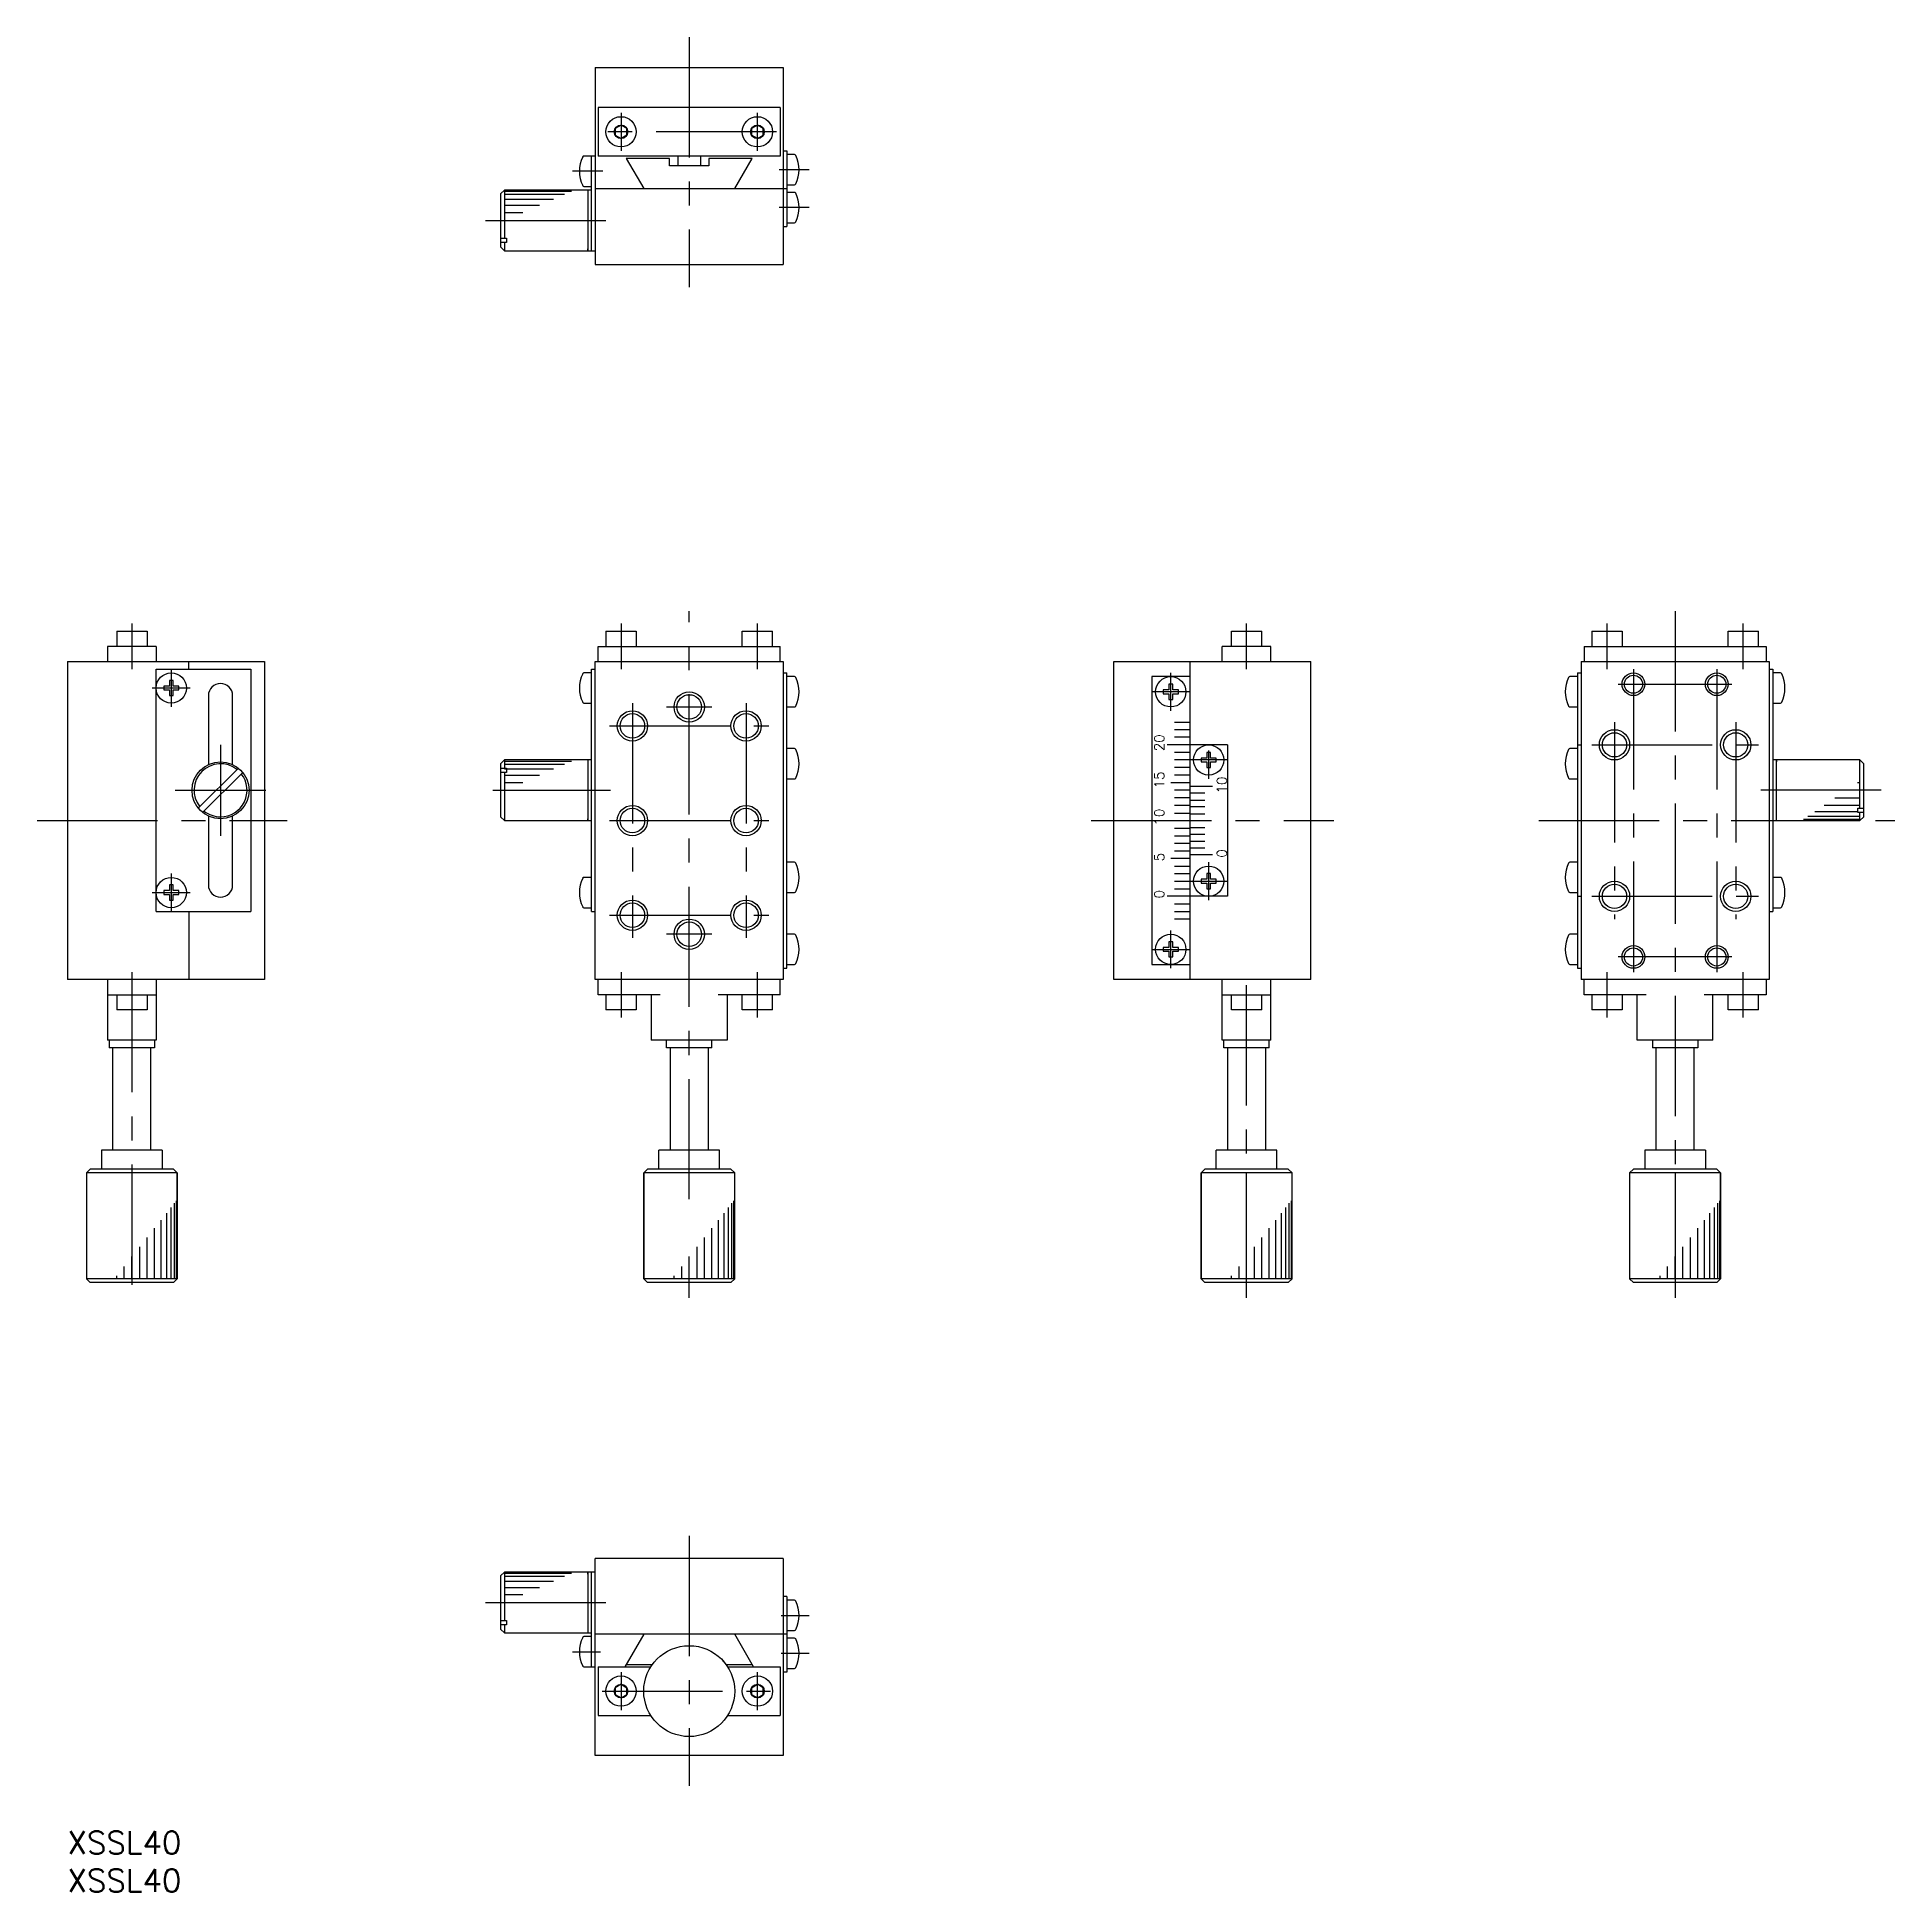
# Model space of a CAD drawing. Extents: x -4 to 241, y -8 to 237.
import ezdxf

# ---------------------------------------------------------------- set-up
doc = ezdxf.new("R2010")
doc.units = 0
doc.header["$LTSCALE"] = 0.5
doc.linetypes.add('CENTER', pattern=[50.8, 31.75, -6.35, 6.35, -6.35])
for name, color, linetype in [('MSM_CENTER', 1, 'CENTER'), ('MSM_CONTINUOUS', 7, 'CONTINUOUS'), ('MSM_NARROW', 5, 'CONTINUOUS'), ('MSM_PART_NUMBER', 7, 'CONTINUOUS')]:
    doc.layers.add(name, color=color, linetype=linetype)
doc.styles.get("Standard").update_dxf_attribs({"font": 'txt.shx', "height": 3, "bigfont": 'bigfont.shx'})

# ---------------------------------------------------------------- blocks, each defined once
blk = doc.blocks.new('*U4')
at = {"layer": 'MSM_PART_NUMBER'}
blk.add_text('XSSL40', height=3, dxfattribs=at).set_placement((0, -3))
blk = doc.blocks.new('*U5')
at = {"layer": 'MSM_PART_NUMBER'}
blk.add_text('XSSL40', height=3, dxfattribs=at).set_placement((0, -8))

msp = doc.modelspace()

# ---------------------------------------------------------------- linework, layer by layer
at = {"layer": 'MSM_CENTER'}
for p, q in [((82.06, 236.86), (82.06, 203.86)), ((73.06, 226.86), (73.06, 221.86)), ((91.06, 221.86), (91.06, 226.86)), ((93.56, 224.36), (70.56, 224.36)), ((70.66, 219.16), (66.66, 219.16)), ((97.91, 219.36), (93.91, 219.36)), ((97.91, 214.36), (93.91, 214.36)), ((55.16, 212.66), (71.66, 212.66)), ((8.5, 159.43), (8.5, 153.43)), ((73.06, 159.43), (73.06, 153.43)), ((82.06, 83.43), (82.06, 161.08)), ((91.06, 153.43), (91.06, 159.43)), ((155.62, 153.43), (155.62, 159.43)), ((203.18, 159.43), (203.18, 153.43)), ((212.18, 161.08), (212.18, 83.43)), ((221.18, 153.43), (221.18, 159.43)), ((13.7, 153.43), (13.7, 148.43)), ((145.62, 147.93), (145.62, 152.93)), ((206.68, 153.43), (206.68, 113.43)), ((217.68, 153.43), (217.68, 113.43)), ((16.2, 150.93), (11.2, 150.93)), ((148.12, 150.43), (143.12, 150.43)), ((204.68, 151.43), (219.68, 151.43)), ((205.18, 151.43), (205.48, 151.43)), ((218.88, 151.43), (219.18, 151.43)), ((74.56, 148.93), (74.56, 117.93)), ((79.06, 148.43), (85.06, 148.43)), ((89.56, 148.93), (89.56, 117.93)), ((71.56, 145.93), (92.56, 145.93)), ((204.18, 146.43), (204.18, 120.43)), ((220.18, 146.43), (220.18, 120.43)), ((20.2, 143.43), (20.2, 131.43)), ((150.62, 138.93), (150.62, 142.68)), ((201.18, 143.43), (223.18, 143.43)), ((205.78, 143.43), (206.18, 143.43)), ((221.78, 143.43), (222.18, 143.43)), ((153.12, 141.43), (148.12, 141.43)), ((153.12, 141.43), (148.12, 141.43)), ((14.2, 137.43), (26.2, 137.43)), ((56.16, 137.43), (71.66, 137.43)), ((239.38, 137.43), (222.88, 137.43)), ((-4, 133.43), (29, 133.43)), ((71.56, 133.43), (92.56, 133.43)), ((135.12, 133.43), (167.12, 133.43)), ((194.18, 133.43), (241.18, 133.43)), ((150.62, 122.93), (150.62, 127.93)), ((13.7, 126.43), (13.7, 121.43)), ((148.12, 125.43), (153.12, 125.43)), ((11.2, 123.93), (16.2, 123.93)), ((201.18, 123.43), (223.18, 123.43)), ((205.78, 123.43), (206.18, 123.43)), ((221.78, 123.43), (222.18, 123.43)), ((71.56, 120.93), (92.56, 120.93)), ((85.06, 118.43), (79.06, 118.43)), ((145.62, 113.93), (145.62, 118.93)), ((143.12, 116.43), (148.12, 116.43)), ((219.68, 115.43), (204.68, 115.43)), ((205.48, 115.43), (205.18, 115.43)), ((218.88, 115.43), (219.18, 115.43)), ((8.5, 113.43), (8.5, 70.43)), ((73.06, 113.43), (73.06, 107.43)), ((91.06, 107.43), (91.06, 113.43)), ((155.62, 70.43), (155.62, 113.43)), ((203.18, 113.43), (203.18, 107.43)), ((221.18, 107.43), (221.18, 113.43)), ((8.5, 86.93), (8.5, 72.93)), ((155.62, 72.93), (155.62, 86.93)), ((212.18, 86.93), (212.18, 72.93)), ((82.06, 70.43), (82.06, 72.93)), ((212.18, 72.93), (212.18, 70.43)), ((82.06, 39), (82.06, 6)), ((55.16, 30.2), (71.36, 30.2)), ((94.21, 28.5), (97.91, 28.5)), ((66.66, 23.7), (70.36, 23.7)), ((94.21, 23.5), (97.91, 23.5)), ((73.06, 21), (73.06, 16)), ((91.06, 16), (91.06, 21)), ((70.56, 18.5), (93.56, 18.5))]:
    msp.add_line(p, q, dxfattribs=at)
at = {"layer": 'MSM_CONTINUOUS'}
for p, q in [((69.66, 232.86), (94.46, 232.86)), ((69.66, 232.86), (69.66, 206.86)), ((94.46, 232.86), (94.46, 206.86)), ((70.06, 227.56), (70.06, 221.16)), ((94.06, 227.56), (70.06, 227.56)), ((94.06, 227.56), (94.06, 221.16)), ((73.06, 225.26), (72.28, 224.81)), ((72.28, 224.81), (72.28, 223.91)), ((72.28, 223.91), (73.06, 223.46)), ((73.84, 224.81), (73.06, 225.26)), ((73.84, 223.91), (73.06, 223.46)), ((73.84, 223.91), (73.84, 224.81)), ((91.06, 225.26), (90.28, 224.81)), ((90.28, 224.81), (90.28, 223.91)), ((91.06, 223.46), (90.28, 223.91)), ((91.84, 224.81), (91.06, 225.26)), ((91.06, 223.46), (91.84, 223.91)), ((91.84, 223.91), (91.84, 224.81)), ((69.66, 221.16), (68.17, 221.16)), ((69.16, 208.66), (69.16, 221.16)), ((94.06, 221.16), (70.06, 221.16)), ((73.75, 220.86), (76.06, 216.86)), ((79.46, 220.86), (73.75, 220.86)), ((79.46, 219.86), (79.46, 220.86)), ((80.56, 221.16), (80.56, 219.86)), ((83.56, 221.16), (83.56, 219.86)), ((84.66, 220.86), (84.66, 219.86)), ((90.37, 220.86), (84.66, 220.86)), ((88.06, 216.86), (90.37, 220.86)), ((94.46, 221.86), (94.96, 221.86)), ((94.96, 221.86), (94.96, 211.86)), ((95.95, 221.36), (94.96, 221.36)), ((84.66, 219.86), (79.46, 219.86)), ((57.16, 216.16), (57.66, 216.66)), ((57.16, 216.16), (57.16, 209.16)), ((69.16, 216.66), (57.66, 216.66)), ((57.66, 216.66), (57.66, 210.3)), ((68.17, 217.16), (69.16, 217.16)), ((68.66, 216.66), (68.66, 208.66)), ((69.66, 216.86), (94.96, 216.86)), ((94.96, 217.36), (95.95, 217.36)), ((95.95, 216.36), (94.96, 216.36)), ((94.46, 211.86), (94.96, 211.86)), ((94.96, 212.36), (95.95, 212.36)), ((57.16, 210.3), (57.96, 210.3)), ((57.96, 209.73), (57.16, 209.73)), ((57.66, 208.66), (57.16, 209.16)), ((57.66, 209.73), (57.66, 208.66)), ((57.66, 208.66), (69.66, 208.66)), ((57.96, 210.3), (57.96, 209.83)), ((57.96, 209.83), (57.96, 209.73)), ((68.66, 208.66), (68.66, 208.91)), ((69.66, 206.86), (94.46, 206.86)), ((6.5, 158.43), (6.5, 156.43)), ((6.5, 158.43), (10.5, 158.43)), ((10.5, 158.43), (10.5, 156.43)), ((71.06, 158.43), (75.06, 158.43)), ((71.06, 158.43), (71.06, 156.43)), ((75.06, 158.43), (75.06, 156.43)), ((89.06, 156.43), (89.06, 158.43)), ((89.06, 158.43), (93.06, 158.43)), ((93.06, 156.43), (93.06, 158.43)), ((153.62, 158.43), (157.62, 158.43)), ((153.62, 156.43), (153.62, 158.43)), ((157.62, 156.43), (157.62, 158.43)), ((201.18, 158.43), (205.18, 158.43)), ((201.18, 158.43), (201.18, 156.43)), ((205.18, 158.43), (205.18, 156.43)), ((219.18, 156.43), (219.18, 158.43)), ((219.18, 158.43), (223.18, 158.43)), ((223.18, 156.43), (223.18, 158.43)), ((11.7, 156.43), (5.3, 156.43)), ((5.3, 156.43), (5.3, 154.43)), ((11.7, 156.43), (11.7, 154.43)), ((70.06, 156.43), (71.06, 156.43)), ((70.06, 156.43), (94.06, 156.43)), ((70.06, 154.43), (70.06, 156.43)), ((94.06, 154.43), (94.06, 156.43)), ((152.42, 154.43), (152.42, 156.43)), ((158.82, 156.43), (152.42, 156.43)), ((158.82, 154.43), (158.82, 156.43)), ((200.18, 156.43), (200.18, 154.43)), ((200.18, 156.43), (224.18, 156.43)), ((224.18, 156.43), (224.18, 154.43)), ((0, 154.43), (0, 112.43)), ((0, 154.43), (26, 154.43)), ((0, 154.43), (3.3, 154.43)), ((11.7, 153.43), (24.2, 153.43)), ((11.7, 121.43), (11.7, 153.43)), ((16, 153.43), (16, 154.43)), ((24.2, 153.43), (24.2, 121.43)), ((26, 154.43), (26, 112.43)), ((69.16, 152.93), (68.17, 152.93)), ((69.16, 153.43), (69.66, 153.43)), ((69.16, 121.43), (69.16, 153.43)), ((69.66, 112.43), (69.66, 154.43)), ((69.66, 154.43), (94.46, 154.43)), ((94.46, 154.43), (94.46, 112.43)), ((94.46, 152.93), (94.96, 152.93)), ((94.96, 113.93), (94.96, 152.93)), ((95.95, 152.43), (94.96, 152.43)), ((138.12, 154.43), (164.12, 154.43)), ((138.12, 112.43), (138.12, 154.43)), ((143.12, 152.43), (143.12, 114.43)), ((148.12, 152.43), (143.12, 152.43)), ((148.12, 154.43), (148.12, 112.43)), ((164.12, 112.43), (164.12, 154.43)), ((199.28, 152.43), (198.29, 152.43)), ((199.28, 152.93), (199.78, 152.93)), ((199.28, 152.93), (199.28, 113.93)), ((199.78, 154.43), (224.58, 154.43)), ((199.78, 154.43), (199.78, 112.43)), ((224.58, 154.43), (224.58, 112.43)), ((224.58, 153.43), (225.08, 153.43)), ((225.08, 153.43), (225.08, 121.43)), ((226.07, 152.93), (225.08, 152.93)), ((12.7, 151.18), (12.7, 150.68)), ((13.45, 151.18), (12.7, 151.18)), ((12.7, 150.68), (13.45, 150.68)), ((13.45, 151.93), (13.45, 151.18)), ((13.95, 151.93), (13.45, 151.93)), ((13.45, 150.68), (13.45, 149.93)), ((13.45, 149.93), (13.95, 149.93)), ((13.95, 151.18), (13.95, 151.93)), ((14.7, 151.18), (13.95, 151.18)), ((13.95, 150.68), (14.7, 150.68)), ((13.95, 149.93), (13.95, 150.68)), ((14.7, 150.68), (14.7, 151.18)), ((18.6, 149.93), (18.6, 140.83)), ((21.8, 140.83), (21.8, 149.93)), ((144.62, 150.68), (144.62, 150.18)), ((145.37, 150.68), (144.62, 150.68)), ((144.62, 150.18), (145.37, 150.18)), ((145.37, 151.43), (145.37, 150.68)), ((145.87, 151.43), (145.37, 151.43)), ((145.37, 150.18), (145.37, 149.43)), ((145.87, 150.68), (145.87, 151.43)), ((146.62, 150.68), (145.87, 150.68)), ((145.87, 150.18), (146.62, 150.18)), ((145.87, 149.43), (145.87, 150.18)), ((148.12, 150.43), (146.12, 150.43)), ((146.62, 150.18), (146.62, 150.68)), ((68.17, 148.93), (69.16, 148.93)), ((94.96, 148.43), (95.95, 148.43)), ((145.37, 149.43), (145.87, 149.43)), ((198.29, 148.43), (199.28, 148.43)), ((225.08, 148.93), (226.07, 148.93)), ((146.12, 146.43), (148.12, 146.43)), ((148.12, 145.43), (146.12, 145.43)), ((95.95, 142.93), (94.96, 142.93)), ((148.12, 143.43), (145.12, 143.43)), ((148.12, 144.43), (146.12, 144.43)), ((148.12, 142.43), (146.12, 142.43)), ((153.12, 143.43), (148.12, 143.43)), ((150.87, 142.43), (150.37, 142.43)), ((150.37, 142.43), (150.37, 141.68)), ((150.87, 141.68), (150.87, 142.43)), ((153.12, 143.43), (153.12, 123.43)), ((199.28, 142.93), (198.29, 142.93)), ((199.28, 143.43), (199.78, 143.43)), ((199.28, 143.43), (199.78, 143.43)), ((22.56, 140.36), (17.27, 135.07)), ((23.13, 139.79), (17.84, 134.5)), ((57.16, 140.93), (57.66, 141.43)), ((57.16, 140.93), (57.16, 133.93)), ((57.16, 140.36), (57.96, 140.36)), ((57.96, 139.79), (57.16, 139.79)), ((57.66, 141.43), (57.66, 140.36)), ((69.16, 141.43), (57.66, 141.43)), ((57.66, 139.79), (57.66, 133.43)), ((57.96, 140.36), (57.96, 139.79)), ((68.66, 141.43), (68.66, 133.43)), ((148.12, 141.43), (146.12, 141.43)), ((148.12, 140.43), (146.12, 140.43)), ((150.37, 141.68), (149.62, 141.68)), ((149.62, 141.68), (149.62, 141.18)), ((149.62, 141.18), (150.37, 141.18)), ((150.37, 141.18), (150.37, 140.43)), ((150.37, 140.43), (150.87, 140.43)), ((151.62, 141.68), (150.87, 141.68)), ((150.87, 140.43), (150.87, 141.18)), ((150.87, 141.18), (151.62, 141.18)), ((151.62, 141.18), (151.62, 141.68)), ((225.58, 141.43), (225.08, 141.43)), ((225.58, 133.43), (225.58, 141.43)), ((236.58, 141.43), (225.58, 141.43)), ((225.58, 141.43), (225.58, 141.18)), ((236.58, 135.07), (236.58, 141.43)), ((236.58, 141.43), (237.08, 140.93)), ((237.08, 133.93), (237.08, 140.93)), ((94.96, 138.93), (95.95, 138.93)), ((148.12, 138.43), (145.62, 138.43)), ((148.12, 139.43), (146.12, 139.43)), ((148.12, 137.43), (146.12, 137.43)), ((151.12, 137.93), (148.12, 137.93)), ((198.29, 138.93), (199.28, 138.93)), ((148.12, 136.43), (146.12, 136.43)), ((148.12, 135.43), (146.12, 135.43)), ((150.12, 137.03), (148.12, 137.03)), ((148.12, 136.13), (150.12, 136.13)), ((150.12, 135.23), (148.12, 135.23)), ((236.28, 135.07), (237.08, 135.07)), ((236.28, 134.5), (236.28, 135.07)), ((18.6, 134.03), (18.6, 124.93)), ((21.8, 124.93), (21.8, 134.03)), ((57.66, 133.43), (57.16, 133.93)), ((57.66, 133.43), (69.16, 133.43)), ((68.66, 133.43), (68.66, 133.68)), ((145.12, 133.43), (148.12, 133.43)), ((146.12, 134.43), (148.12, 134.43)), ((146.12, 132.43), (148.12, 132.43)), ((148.12, 134.33), (150.12, 134.33)), ((148.12, 133.43), (150.62, 133.43)), ((148.12, 132.53), (150.12, 132.53)), ((225.08, 133.43), (236.58, 133.43)), ((237.08, 134.5), (236.28, 134.5)), ((236.58, 133.43), (236.58, 134.5)), ((237.08, 133.93), (236.58, 133.43)), ((146.12, 131.43), (148.12, 131.43)), ((146.12, 130.43), (148.12, 130.43)), ((148.12, 131.63), (150.12, 131.63)), ((148.12, 130.73), (150.12, 130.73)), ((95.95, 127.93), (94.96, 127.93)), ((148.12, 128.43), (145.62, 128.43)), ((146.12, 129.43), (148.12, 129.43)), ((148.12, 129.83), (150.12, 129.83)), ((151.12, 128.93), (148.12, 128.93)), ((199.28, 127.93), (198.29, 127.93)), ((69.16, 125.93), (68.17, 125.93)), ((146.12, 127.43), (148.12, 127.43)), ((146.12, 126.43), (148.12, 126.43)), ((146.12, 125.43), (148.12, 125.43)), ((150.37, 125.68), (149.62, 125.68)), ((149.62, 125.68), (149.62, 125.18)), ((149.62, 125.18), (150.37, 125.18)), ((150.87, 126.43), (150.37, 126.43)), ((150.37, 126.43), (150.37, 125.68)), ((150.37, 125.18), (150.37, 124.43)), ((150.87, 125.68), (150.87, 126.43)), ((151.62, 125.68), (150.87, 125.68)), ((150.87, 124.43), (150.87, 125.18)), ((150.87, 125.18), (151.62, 125.18)), ((151.62, 125.18), (151.62, 125.68)), ((226.07, 125.93), (225.08, 125.93)), ((13.45, 124.18), (12.7, 124.18)), ((12.7, 124.18), (12.7, 123.68)), ((12.7, 123.68), (13.45, 123.68)), ((13.95, 124.93), (13.45, 124.93)), ((13.45, 124.93), (13.45, 124.18)), ((13.45, 123.68), (13.45, 122.93)), ((13.45, 122.93), (13.95, 122.93)), ((13.95, 124.18), (13.95, 124.93)), ((14.7, 124.18), (13.95, 124.18)), ((13.95, 122.93), (13.95, 123.68)), ((13.95, 123.68), (14.7, 123.68)), ((14.7, 123.68), (14.7, 124.18)), ((94.96, 123.93), (95.95, 123.93)), ((148.12, 123.43), (145.12, 123.43)), ((146.12, 124.43), (148.12, 124.43)), ((153.12, 123.43), (148.12, 123.43)), ((150.37, 124.43), (150.87, 124.43)), ((198.29, 123.93), (199.28, 123.93)), ((199.28, 123.43), (199.78, 123.43)), ((199.28, 123.43), (199.78, 123.43)), ((11.7, 121.43), (24.2, 121.43)), ((16, 121.43), (16, 112.43)), ((68.17, 121.93), (69.16, 121.93)), ((69.16, 121.43), (69.66, 121.43)), ((146.12, 122.43), (148.12, 122.43)), ((146.12, 121.43), (148.12, 121.43)), ((148.12, 120.43), (146.12, 120.43)), ((224.58, 121.43), (225.08, 121.43)), ((225.08, 121.93), (226.07, 121.93)), ((95.95, 118.43), (94.96, 118.43)), ((199.28, 118.43), (198.29, 118.43)), ((145.37, 116.68), (144.62, 116.68)), ((144.62, 116.68), (144.62, 116.18)), ((144.62, 116.18), (145.37, 116.18)), ((145.87, 117.43), (145.37, 117.43)), ((145.37, 117.43), (145.37, 116.68)), ((145.37, 116.18), (145.37, 115.43)), ((145.37, 115.43), (145.87, 115.43)), ((145.87, 116.68), (145.87, 117.43)), ((146.62, 116.68), (145.87, 116.68)), ((145.87, 115.43), (145.87, 116.18)), ((145.87, 116.18), (146.62, 116.18)), ((146.62, 116.18), (146.62, 116.68)), ((94.46, 113.93), (94.96, 113.93)), ((94.96, 114.43), (95.95, 114.43)), ((143.12, 114.43), (148.12, 114.43)), ((198.29, 114.43), (199.28, 114.43)), ((199.28, 113.93), (199.78, 113.93)), ((26, 112.43), (0, 112.43)), ((5.3, 112.43), (5.3, 104.43)), ((5.3, 110.43), (11.7, 110.43)), ((6.5, 110.43), (6.5, 108.43)), ((10.5, 110.43), (10.5, 108.43)), ((11.7, 112.43), (11.7, 104.43)), ((94.46, 112.43), (69.66, 112.43)), ((70.06, 110.43), (70.06, 112.43)), ((71.06, 110.43), (70.06, 110.43)), ((78.22, 110.43), (70.06, 110.43)), ((71.06, 110.43), (71.06, 108.43)), ((75.06, 110.43), (75.06, 108.43)), ((77.06, 110.43), (77.06, 104.43)), ((94.06, 110.43), (85.9, 110.43)), ((87.06, 110.43), (87.06, 104.43)), ((89.06, 108.43), (89.06, 110.43)), ((93.06, 108.43), (93.06, 110.43)), ((94.06, 110.43), (94.06, 112.43)), ((164.12, 112.43), (138.12, 112.43)), ((152.42, 104.43), (152.42, 112.43)), ((152.42, 110.43), (158.82, 110.43)), ((153.62, 108.43), (153.62, 110.43)), ((157.62, 108.43), (157.62, 110.43)), ((158.82, 104.43), (158.82, 112.43)), ((224.58, 112.43), (199.78, 112.43)), ((200.18, 110.43), (200.18, 112.43)), ((208.34, 110.43), (200.18, 110.43)), ((201.18, 110.43), (201.18, 108.43)), ((205.18, 110.43), (205.18, 108.43)), ((207.18, 104.43), (207.18, 110.43)), ((224.18, 110.43), (216.02, 110.43)), ((217.18, 104.43), (217.18, 110.43)), ((219.18, 108.43), (219.18, 110.43)), ((223.18, 108.43), (223.18, 110.43)), ((224.18, 112.43), (224.18, 110.43)), ((10.5, 108.43), (6.5, 108.43)), ((75.06, 108.43), (71.06, 108.43)), ((93.06, 108.43), (89.06, 108.43)), ((157.62, 108.43), (153.62, 108.43)), ((205.18, 108.43), (201.18, 108.43)), ((223.18, 108.43), (219.18, 108.43)), ((11.7, 104.43), (5.3, 104.43)), ((5.5, 104.43), (5.5, 103.43)), ((11.5, 103.43), (5.5, 103.43)), ((6, 89.93), (6, 103.43)), ((11, 89.93), (11, 103.43)), ((11.5, 104.43), (11.5, 103.43)), ((87.06, 104.43), (77.06, 104.43)), ((79.06, 103.43), (79.06, 104.43)), ((85.06, 103.43), (79.06, 103.43)), ((79.56, 103.43), (79.56, 89.93)), ((84.56, 103.43), (84.56, 89.93)), ((85.06, 103.43), (85.06, 104.43)), ((158.82, 104.43), (152.42, 104.43)), ((152.62, 103.43), (152.62, 104.43)), ((158.62, 103.43), (152.62, 103.43)), ((153.12, 103.43), (153.12, 89.93)), ((158.12, 103.43), (158.12, 89.93)), ((158.62, 103.43), (158.62, 104.43)), ((217.18, 104.43), (207.18, 104.43)), ((209.18, 104.43), (209.18, 103.43)), ((215.18, 103.43), (209.18, 103.43)), ((209.68, 89.93), (209.68, 103.43)), ((214.68, 89.93), (214.68, 103.43)), ((215.18, 104.43), (215.18, 103.43)), ((12.5, 89.93), (4.5, 89.93)), ((4.5, 89.93), (4.5, 87.43)), ((12.5, 89.93), (12.5, 87.43)), ((12.5, 89.93), (12.5, 87.43)), ((78.06, 87.43), (78.06, 89.93)), ((78.06, 87.43), (78.06, 89.93)), ((86.06, 89.93), (78.06, 89.93)), ((79.56, 89.93), (78.06, 89.93)), ((86.06, 87.43), (86.06, 89.93)), ((153.12, 89.93), (151.62, 89.93)), ((151.62, 87.43), (151.62, 89.93)), ((159.62, 89.93), (151.62, 89.93)), ((151.62, 87.43), (151.62, 89.93)), ((158.12, 89.93), (153.12, 89.93)), ((159.62, 87.43), (159.62, 89.93)), ((208.18, 89.93), (208.18, 87.43)), ((216.18, 89.93), (208.18, 89.93)), ((216.18, 89.93), (216.18, 87.43)), ((216.18, 89.93), (216.18, 87.43)), ((2.5, 86.93), (3, 87.43)), ((14.5, 86.93), (2.5, 86.93)), ((2.5, 86.93), (2.5, 72.93)), ((14, 87.43), (3, 87.43)), ((14, 87.43), (14.5, 86.93)), ((14.5, 72.93), (14.5, 86.93)), ((14.5, 86.93), (14.5, 72.93)), ((76.06, 86.93), (76.56, 87.43)), ((76.06, 86.93), (76.06, 72.93)), ((88.06, 86.93), (76.06, 86.93)), ((76.06, 72.93), (76.06, 86.93)), ((87.56, 87.43), (76.56, 87.43)), ((87.56, 87.43), (88.06, 86.93)), ((88.06, 72.93), (88.06, 86.93)), ((149.62, 86.93), (150.12, 87.43)), ((149.62, 72.93), (149.62, 86.93)), ((161.62, 86.93), (149.62, 86.93)), ((149.62, 86.93), (149.62, 72.93)), ((161.12, 87.43), (150.12, 87.43)), ((159.62, 87.43), (151.62, 87.43)), ((161.12, 87.43), (161.62, 86.93)), ((161.62, 72.93), (161.62, 86.93)), ((206.18, 86.93), (206.68, 87.43)), ((206.18, 86.93), (206.18, 72.93)), ((218.18, 86.93), (206.18, 86.93)), ((217.68, 87.43), (206.68, 87.43)), ((217.68, 87.43), (218.18, 86.93)), ((218.18, 86.93), (218.18, 72.93)), ((218.18, 72.93), (218.18, 86.93)), ((14.5, 72.93), (2.5, 72.93)), ((3, 72.43), (2.5, 72.93)), ((14, 72.43), (3, 72.43)), ((14, 72.43), (14.5, 72.93)), ((88.06, 72.93), (76.06, 72.93)), ((76.06, 72.93), (76.56, 72.43)), ((87.56, 72.43), (76.56, 72.43)), ((88.06, 72.93), (87.56, 72.43)), ((149.62, 72.93), (150.12, 72.43)), ((161.62, 72.93), (149.62, 72.93)), ((161.12, 72.43), (150.12, 72.43)), ((161.62, 72.93), (161.12, 72.43)), ((206.68, 72.43), (206.18, 72.93)), ((218.18, 72.93), (206.18, 72.93)), ((217.68, 72.43), (206.68, 72.43)), ((217.68, 72.43), (218.18, 72.93)), ((94.46, 36), (69.66, 36)), ((69.66, 10), (69.66, 36)), ((94.46, 36), (94.46, 10)), ((57.16, 33.7), (57.66, 34.2)), ((57.16, 33.7), (57.16, 26.7)), ((57.66, 34.2), (57.66, 27.84)), ((68.66, 34.2), (57.66, 34.2)), ((68.66, 34.2), (68.66, 26.2)), ((68.66, 33.95), (68.66, 34.2)), ((69.16, 34.2), (68.66, 34.2)), ((69.66, 34.2), (69.16, 34.2)), ((69.16, 21.7), (69.16, 34.2)), ((94.96, 31), (94.46, 31)), ((94.96, 31), (94.96, 26)), ((95.95, 30.5), (94.96, 30.5)), ((57.16, 27.84), (57.96, 27.84)), ((57.96, 27.27), (57.16, 27.27)), ((57.66, 27.27), (57.66, 26.2)), ((57.96, 27.84), (57.96, 27.27)), ((57.66, 26.2), (57.16, 26.7)), ((57.66, 26.2), (69.16, 26.2)), ((69.16, 25.7), (68.17, 25.7)), ((94.96, 26), (69.66, 26)), ((76.06, 26), (73.58, 21.7)), ((90.54, 21.7), (88.06, 26)), ((94.96, 26.5), (95.95, 26.5)), ((94.96, 26), (94.96, 21)), ((95.95, 25.5), (94.96, 25.5)), ((68.17, 21.7), (69.16, 21.7)), ((69.16, 21.7), (69.66, 21.7)), ((70.06, 21.7), (70.06, 15.3)), ((70.06, 21.7), (76.98, 21.7)), ((73.23, 21.7), (73.58, 21.7)), ((73.75, 22), (77.19, 22)), ((86.93, 22), (90.37, 22)), ((87.14, 21.7), (94.06, 21.7)), ((94.06, 21.7), (94.06, 15.3)), ((94.46, 21.3), (94.46, 21)), ((94.96, 21), (94.46, 21)), ((94.96, 21.5), (95.95, 21.5)), ((73.06, 19.4), (72.28, 18.95)), ((72.28, 18.95), (72.28, 18.05)), ((72.28, 18.05), (73.06, 17.6)), ((73.06, 19.4), (73.84, 18.95)), ((73.06, 17.6), (73.84, 18.05)), ((73.84, 18.05), (73.84, 18.95)), ((90.28, 18.95), (91.06, 19.4)), ((90.28, 18.95), (90.28, 18.05)), ((90.28, 18.05), (91.06, 17.6)), ((91.84, 18.95), (91.06, 19.4)), ((91.06, 17.6), (91.84, 18.05)), ((91.84, 18.05), (91.84, 18.95)), ((70.06, 15.3), (76.98, 15.3)), ((87.14, 15.3), (94.06, 15.3)), ((94.46, 10), (69.66, 10))]:
    msp.add_line(p, q, dxfattribs=at)
for centre, radius in [((73.06, 224.36), 2), ((91.06, 224.36), 2), ((73.06, 224.36), 0.9), ((91.06, 224.36), 0.9), ((13.7, 150.93), 2), ((145.62, 150.43), 2), ((206.68, 151.43), 1.5), ((206.68, 151.43), 1.2), ((217.68, 151.43), 1.5), ((217.68, 151.43), 1.2), ((82.06, 148.43), 2), ((82.06, 148.43), 1.62), ((74.56, 145.93), 2), ((74.56, 145.93), 1.62), ((89.56, 145.93), 2), ((89.56, 145.93), 1.62), ((204.18, 143.43), 2), ((204.18, 143.43), 1.6), ((220.18, 143.43), 2), ((220.18, 143.43), 1.6), ((150.62, 141.43), 2), ((20.2, 137.43), 3.76), ((74.56, 133.43), 2), ((74.56, 133.43), 1.62), ((89.56, 133.43), 2), ((89.56, 133.43), 1.62), ((13.7, 123.93), 2), ((150.62, 125.43), 2), ((204.18, 123.43), 2), ((220.18, 123.43), 2), ((74.56, 120.93), 2), ((89.56, 120.93), 2), ((204.18, 123.43), 1.6), ((220.18, 123.43), 1.6), ((74.56, 120.93), 1.62), ((82.06, 118.43), 2), ((89.56, 120.93), 1.62), ((82.06, 118.43), 1.62), ((145.62, 116.43), 2), ((206.68, 115.43), 1.5), ((206.68, 115.43), 1.2), ((217.68, 115.43), 1.5), ((217.68, 115.43), 1.5), ((217.68, 115.43), 1.2), ((82.06, 18.5), 6), ((73.06, 18.5), 2), ((91.06, 18.5), 2), ((73.06, 18.5), 0.9), ((91.06, 18.5), 0.9)]:
    msp.add_circle(centre, radius, dxfattribs=at)
for centre, radius, start, end in [((71.92, 219.16), 4.35, 154.3284, 205.6716), ((68.17, 220.96), 0.2, 90, 154.3284), ((95.95, 221.16), 0.2, 25.6716, 90), ((92.21, 219.36), 4.35, 334.3284, 25.6716), ((68.17, 217.36), 0.2, 205.6716, 270), ((95.95, 217.56), 0.2, 270, 334.3284), ((95.95, 216.16), 0.2, 25.6716, 90), ((92.21, 214.36), 4.35, 334.3284, 25.6716), ((95.95, 212.56), 0.2, 270, 334.3284), ((71.92, 150.93), 4.35, 154.3284, 205.6716), ((68.17, 152.73), 0.2, 90, 154.3284), ((95.95, 152.23), 0.2, 25.6716, 90), ((92.21, 150.43), 4.35, 334.3284, 25.6716), ((202.04, 150.43), 4.35, 154.3284, 205.6716), ((198.29, 152.23), 0.2, 90, 154.3284), ((226.07, 152.73), 0.2, 25.6716, 90), ((222.33, 150.93), 4.35, 334.3284, 25.6716), ((20.2, 149.93), 1.6, 0, 180), ((68.17, 149.13), 0.2, 205.6716, 270), ((95.95, 148.63), 0.2, 270, 334.3284), ((198.29, 148.63), 0.2, 205.6716, 270), ((226.07, 149.13), 0.2, 270, 334.3284), ((95.95, 142.73), 0.2, 25.6716, 90), ((92.21, 140.93), 4.35, 334.3284, 25.6716), ((202.04, 140.93), 4.35, 154.3284, 205.6716), ((198.29, 142.73), 0.2, 90, 154.3284), ((20.2, 137.43), 3.5, 51.5624, 218.4376), ((20.2, 137.43), 3.5, 270, 38.4376), ((95.95, 139.13), 0.2, 270, 334.3284), ((198.29, 139.13), 0.2, 205.6716, 270), ((20.2, 137.43), 3.5, 231.5624, 270), ((95.95, 127.73), 0.2, 25.6716, 90), ((92.21, 125.93), 4.35, 334.3284, 25.6716), ((202.04, 125.93), 4.35, 154.3284, 205.6716), ((198.29, 127.73), 0.2, 90, 154.3284), ((71.92, 123.93), 4.35, 154.3284, 205.6716), ((68.17, 125.73), 0.2, 90, 154.3284), ((226.07, 125.73), 0.2, 25.6716, 90), ((222.33, 123.93), 4.35, 334.3284, 25.6716), ((20.2, 124.93), 1.6, 180, 0), ((95.95, 124.13), 0.2, 270, 334.3284), ((198.29, 124.13), 0.2, 205.6716, 270), ((68.17, 122.13), 0.2, 205.6716, 270), ((226.07, 122.13), 0.2, 270, 334.3284), ((95.95, 118.23), 0.2, 25.6716, 90), ((92.21, 116.43), 4.35, 334.3284, 25.6716), ((202.04, 116.43), 4.35, 154.3284, 205.6716), ((198.29, 118.23), 0.2, 90, 154.3284), ((95.95, 114.63), 0.2, 270, 334.3284), ((198.29, 114.63), 0.2, 205.6716, 270), ((95.95, 30.3), 0.2, 25.6716, 90), ((92.21, 28.5), 4.35, 334.3284, 25.6716), ((71.92, 23.7), 4.35, 154.3284, 205.6716), ((68.17, 25.5), 0.2, 90, 154.3284), ((95.95, 26.7), 0.2, 270, 334.3284), ((95.95, 25.3), 0.2, 25.6716, 90), ((92.21, 23.5), 4.35, 334.3284, 25.6716), ((82.06, 18.5), 6, 35.6853, 41.8103), ((68.17, 21.9), 0.2, 205.6716, 270), ((82.06, 18.5), 6, 32.231, 35.6853), ((95.95, 21.7), 0.2, 270, 334.3284)]:
    msp.add_arc(centre, radius, start, end, dxfattribs=at)
at = {"layer": 'MSM_NARROW'}
for p, q in [((57.66, 216.52), (66.52, 216.52)), ((57.66, 216.12), (65.62, 216.12)), ((57.66, 215.49), (64.17, 215.49)), ((57.66, 214.66), (62.29, 214.66)), ((57.66, 213.7), (60.1, 213.7)), ((57.74, 212.66), (57.66, 212.66)), ((57.66, 141.29), (66.52, 141.29)), ((57.66, 140.89), (65.62, 140.89)), ((57.66, 140.26), (64.17, 140.26)), ((57.66, 139.43), (62.29, 139.43)), ((57.66, 138.47), (60.1, 138.47)), ((57.74, 137.43), (57.66, 137.43)), ((236.58, 137.43), (234.74, 137.43)), ((236.25, 138.47), (236.58, 138.47)), ((236.58, 135.43), (231.84, 135.43)), ((236.58, 136.39), (233.24, 136.39)), ((236.58, 133.57), (229.12, 133.57)), ((236.58, 133.97), (229.71, 133.97)), ((236.28, 134.6), (230.63, 134.6)), ((13.1, 72.93), (13.1, 81.61)), ((13.7, 72.93), (13.7, 82.36)), ((14.14, 72.93), (14.14, 82.91)), ((14.41, 72.93), (14.41, 83.25)), ((86.66, 72.93), (86.66, 81.61)), ((87.26, 72.93), (87.26, 82.36)), ((87.7, 72.93), (87.7, 82.91)), ((87.97, 72.93), (87.97, 83.25)), ((160.22, 72.93), (160.22, 81.61)), ((160.82, 72.93), (160.82, 82.36)), ((161.26, 72.93), (161.26, 82.91)), ((161.53, 72.93), (161.53, 83.25)), ((216.78, 72.93), (216.78, 81.61)), ((217.38, 72.93), (217.38, 82.36)), ((217.82, 72.93), (217.82, 82.91)), ((218.09, 72.93), (218.09, 83.25)), ((11.5, 72.93), (11.5, 79.61)), ((12.36, 72.93), (12.36, 80.68)), ((85.06, 72.93), (85.06, 79.61)), ((85.92, 72.93), (85.92, 80.68)), ((158.62, 72.93), (158.62, 79.61)), ((159.48, 72.93), (159.48, 80.68)), ((215.18, 72.93), (215.18, 79.61)), ((216.04, 72.93), (216.04, 80.68)), ((9.54, 72.93), (9.54, 77.17)), ((10.52, 72.93), (10.52, 78.39)), ((83.1, 72.93), (83.1, 77.17)), ((84.08, 72.93), (84.08, 78.39)), ((156.66, 72.93), (156.66, 77.17)), ((157.64, 72.93), (157.64, 78.39)), ((213.22, 72.93), (213.22, 77.17)), ((214.2, 72.93), (214.2, 78.39)), ((7.46, 74.56), (7.46, 72.93)), ((8.5, 72.93), (8.5, 75.86)), ((81.02, 74.56), (81.02, 72.93)), ((82.06, 72.93), (82.06, 75.86)), ((154.58, 74.56), (154.58, 72.93)), ((155.62, 72.93), (155.62, 75.86)), ((211.14, 74.56), (211.14, 72.93)), ((212.18, 72.93), (212.18, 75.86)), ((6.48, 73.34), (6.48, 72.93)), ((80.04, 73.34), (80.04, 72.93)), ((153.6, 73.34), (153.6, 72.93)), ((210.16, 73.34), (210.16, 72.93)), ((57.66, 34.06), (66.52, 34.06)), ((57.66, 33.66), (65.62, 33.66)), ((57.66, 33.03), (64.17, 33.03)), ((57.66, 32.2), (62.29, 32.2)), ((57.66, 31.24), (60.1, 31.24)), ((57.74, 30.2), (57.66, 30.2))]:
    msp.add_line(p, q, dxfattribs=at)

# ---------------------------------------------------------------- block references
at = {"layer": 'MSM_CONTINUOUS'}
for name in ['*U4', '*U5']:
    msp.add_blockref(name, (0, 0), dxfattribs=at)

# ---------------------------------------------------------------- texts
for s, p in [('20', (144.75, 142.59)), ('15', (144.75, 137.68)), ('10', (153, 137.01)), ('10', (144.75, 132.77)), ('5', (144.75, 128.05)), ('0', (153, 128.54)), ('0', (144.75, 123.15))]:
    msp.add_text(s, height=1.3, rotation=90, dxfattribs=at).set_placement(p)

doc.saveas('drawing.dxf')
